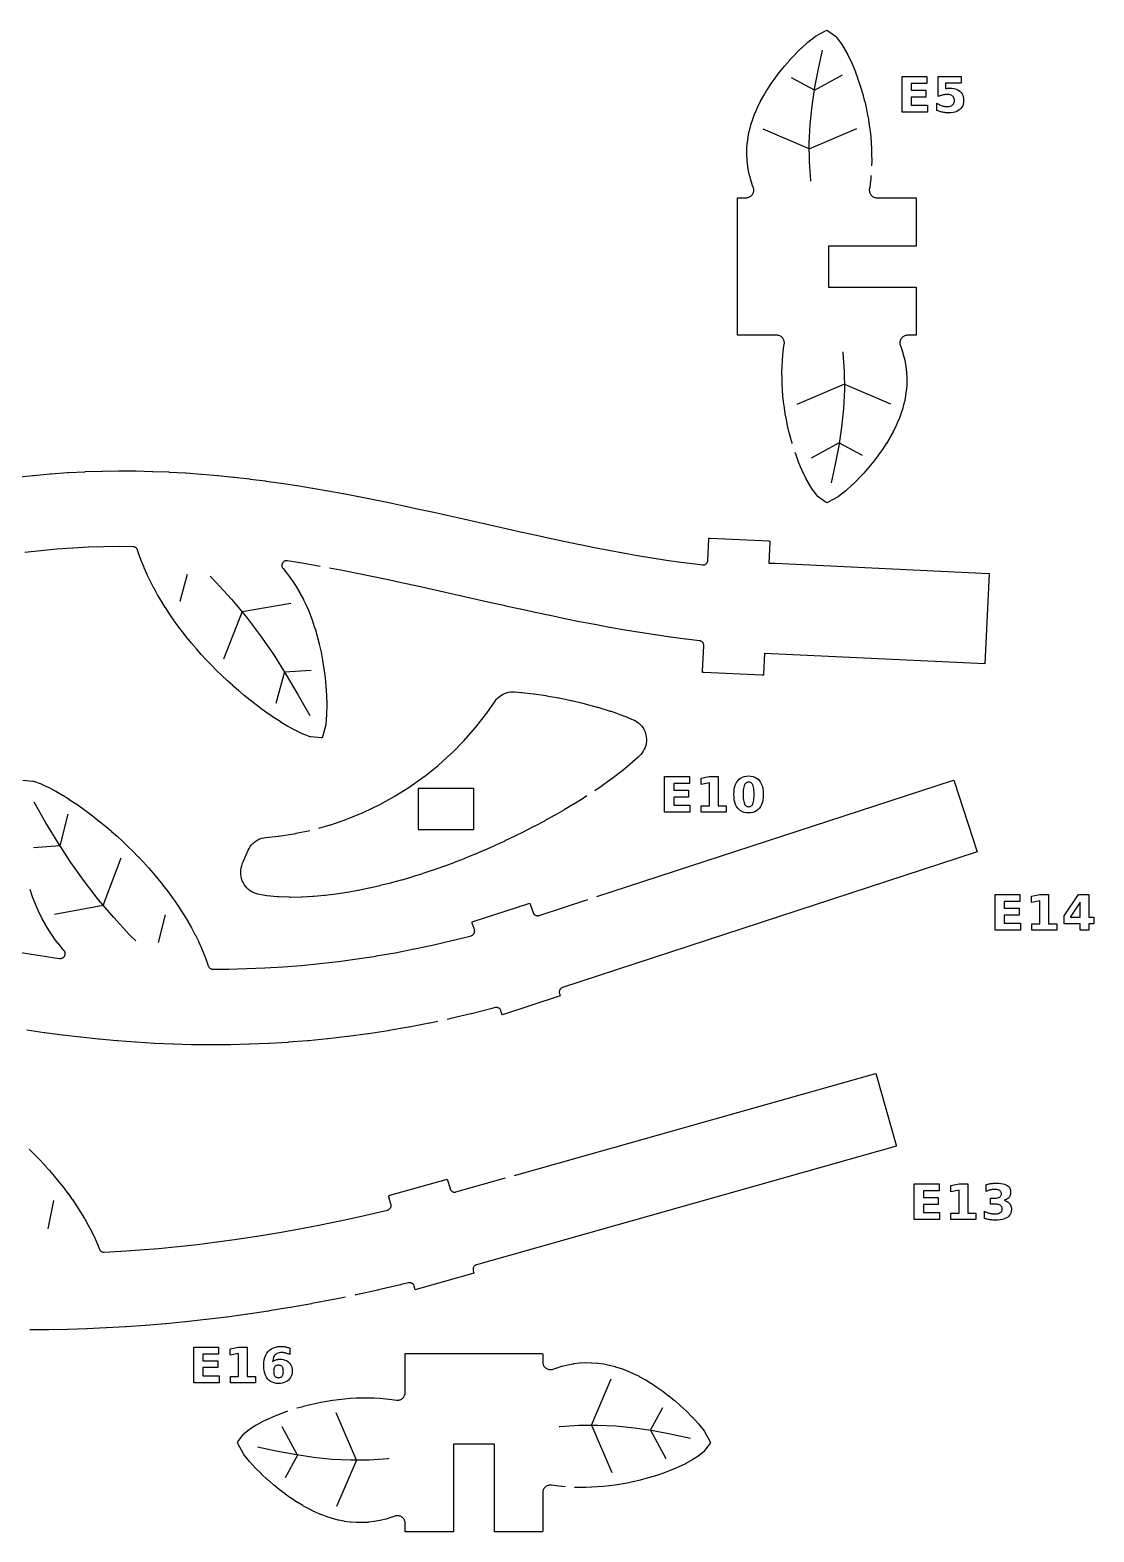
# Model space of a CAD drawing. Header units: millimetres. Extents: x 0 to 300, y 5 to 292.
# Drawn here: x 224.8 to 297.2, y 8.9 to 111.1 of the extents above; entities that cross this region are included whole.
import ezdxf

# ---------------------------------------------------------------- set-up
doc = ezdxf.new("R2010")
doc.units = ezdxf.units.MM
for name, color, linetype in [('CUT', 1, 'CONTINUOUS'), ('ENGRAVE', 5, 'CONTINUOUS'), ('SCORE', 7, 'CONTINUOUS')]:
    doc.layers.add(name, color=color, linetype=linetype)

msp = doc.modelspace()

# ---------------------------------------------------------------- linework, layer by layer
at = {"layer": 'CUT', "color": 1}
for points in [[(276.6473, 82.9654), (276.6445, 82.9746), (276.642, 82.9827), (276.5303, 83.3764), (276.5282, 83.3844), (276.4268, 83.7782), (276.4248, 83.7861), (276.3335, 84.18), (276.3318, 84.1879), (276.2503, 84.5817), (276.2488, 84.5897), (276.1772, 84.9835), (276.1758, 84.9915), (276.114, 85.3852), (276.1128, 85.3934), (276.0609, 85.787), (276.0599, 85.7953), (276.0179, 86.1887), (276.0171, 86.1972), (275.9851, 86.5905), (275.9846, 86.5992), (275.9628, 86.9924), (275.9624, 87.0013), (275.9511, 87.3943), (275.9509, 87.4034), (275.9502, 87.7962), (275.9503, 87.8056), (275.9605, 88.1982), (275.9609, 88.2078), (275.9822, 88.6002), (275.9829, 88.6101), (276.0157, 89.0023), (276.0167, 89.0124), (276.0614, 89.4045), (276.0627, 89.4148), (276.1075, 89.7225), (276.1126, 89.7771), (276.1123, 89.8301), (276.1066, 89.8827), (276.0956, 89.9345), (276.0795, 89.9849), (276.0584, 90.0335), (276.0324, 90.0796), (276.002, 90.123), (275.9674, 90.163), (275.9289, 90.1993), (275.8869, 90.2316), (275.8419, 90.2595), (275.7944, 90.2827), (275.7447, 90.301), (275.6934, 90.3143), (275.6411, 90.3222), (275.5863, 90.325), (273.0129, 90.325), (272.9291, 90.3291), (272.925, 90.4129), (272.925, 99.5871), (272.9291, 99.6709), (273.0129, 99.675), (273.5055, 99.675), (273.5578, 99.6775), (273.6079, 99.6848), (273.6571, 99.6969), (273.7049, 99.7137), (273.7508, 99.735), (273.7945, 99.7607), (273.8355, 99.7904), (273.8734, 99.8239), (273.908, 99.8609), (273.9388, 99.9011), (273.9656, 99.9441), (273.9881, 99.9895), (274.0062, 100.0368), (274.0196, 100.0856), (274.0282, 100.1355), (274.032, 100.186), (274.0309, 100.2366), (274.0249, 100.2869), (274.0141, 100.3364), (273.9981, 100.3863), (273.9304, 100.5665), (273.9241, 100.5849), (273.8042, 100.9702), (273.7987, 100.9897), (273.7039, 101.3742), (273.6995, 101.3945), (273.6296, 101.7784), (273.6264, 101.7994), (273.5812, 102.1829), (273.5794, 102.2043), (273.5589, 102.5876), (273.5584, 102.6092), (273.5624, 102.9925), (273.5633, 103.0138), (273.5916, 103.3974), (273.5938, 103.4182), (273.6463, 103.8023), (273.6497, 103.8224), (273.7261, 104.2071), (273.7305, 104.2262), (273.8307, 104.6118), (273.8359, 104.6298), (273.9595, 105.0163), (273.9654, 105.033), (274.1123, 105.4205), (274.1186, 105.436), (274.2883, 105.8244), (274.295, 105.8387), (274.4872, 106.2281), (274.494, 106.2411), (274.7083, 106.6314), (274.7152, 106.6433), (274.9512, 107.0345), (274.9581, 107.0454), (275.2155, 107.4372), (275.2224, 107.4473), (275.501, 107.8397), (275.5078, 107.849), (275.8075, 108.242), (275.8144, 108.2508), (276.1354, 108.6441), (276.1425, 108.6525), (276.4857, 109.046), (276.4933, 109.0544), (276.8602, 109.4476), (276.8688, 109.4566), (277.263, 109.849), (277.2739, 109.8594), (277.7024, 110.2498), (277.7188, 110.2638), (278.2029, 110.6512), (278.2179, 110.6621), (278.2338, 110.6716), (278.9529, 111.0598), (279.0054, 111.0849), (279.0551, 111.0527), (279.5867, 110.668), (279.6045, 110.6538), (279.6193, 110.6365), (279.9166, 110.2563), (279.9355, 110.2295), (280.1786, 109.8472), (280.1893, 109.829), (280.4028, 109.4416), (280.4101, 109.4275), (280.6016, 109.0376), (280.6071, 109.0258), (280.781, 108.6344), (280.7853, 108.6241), (280.9443, 108.2318), (280.9479, 108.2224), (281.0936, 107.8295), (281.0967, 107.8207), (281.2304, 107.4274), (281.2331, 107.419), (281.3555, 107.0254), (281.358, 107.0173), (281.4697, 106.6236), (281.4718, 106.6156), (281.5732, 106.2218), (281.5752, 106.2139), (281.6665, 105.82), (281.6682, 105.8121), (281.7497, 105.4183), (281.7512, 105.4103), (281.8228, 105.0165), (281.8242, 105.0085), (281.886, 104.6148), (281.8872, 104.6066), (281.9391, 104.213), (281.9401, 104.2047), (281.9821, 103.8113), (281.9829, 103.8028), (282.0149, 103.4095), (282.0154, 103.4008), (282.0372, 103.0076), (282.0376, 102.9987), (282.0489, 102.6057), (282.0491, 102.5966), (282.0498, 102.2038), (282.0497, 102.1944), (282.0407, 101.8489)], [(282.0013, 101.2002), (281.9843, 100.9977), (281.9833, 100.9876), (281.9386, 100.5955), (281.9373, 100.5852), (281.8925, 100.2775), (281.8874, 100.2229), (281.8877, 100.1699), (281.8934, 100.1173), (281.9044, 100.0655), (281.9205, 100.0151), (281.9416, 99.9665), (281.9676, 99.9204), (281.998, 99.877), (282.0326, 99.837), (282.0711, 99.8007), (282.1131, 99.7684), (282.1581, 99.7405), (282.2056, 99.7173), (282.2553, 99.699), (282.3066, 99.6857), (282.3589, 99.6778), (282.4137, 99.675), (284.9871, 99.675), (285.0709, 99.6709), (285.075, 99.5871), (285.075, 96.395), (279.105, 96.395), (279.105, 93.605), (285.075, 93.605), (285.075, 90.4129), (285.0709, 90.3291), (284.9871, 90.325), (284.4945, 90.325), (284.4422, 90.3225), (284.3921, 90.3152), (284.3429, 90.3031), (284.2951, 90.2863), (284.2492, 90.265), (284.2055, 90.2393), (284.1645, 90.2096), (284.1266, 90.1761), (284.092, 90.1391), (284.0612, 90.0989), (284.0344, 90.0559), (284.0119, 90.0105), (283.9938, 89.9632), (283.9804, 89.9144), (283.9718, 89.8645), (283.968, 89.814), (283.9691, 89.7634), (283.9751, 89.7131), (283.9859, 89.6636), (284.0019, 89.6137), (284.0696, 89.4335), (284.0759, 89.4151), (284.1958, 89.0298), (284.2013, 89.0103), (284.2961, 88.6258), (284.3005, 88.6055), (284.3704, 88.2216), (284.3736, 88.2006), (284.4188, 87.8171), (284.4206, 87.7957), (284.4411, 87.4124), (284.4416, 87.3908), (284.4376, 87.0075), (284.4367, 86.9862), (284.4084, 86.6026), (284.4062, 86.5818), (284.3537, 86.1977), (284.3503, 86.1776), (284.2739, 85.7929), (284.2695, 85.7738), (284.1693, 85.3882), (284.1641, 85.3702), (284.0405, 84.9837), (284.0346, 84.967), (283.8877, 84.5795), (283.8814, 84.564), (283.7117, 84.1756), (283.705, 84.1613), (283.5128, 83.7719), (283.506, 83.7589), (283.2917, 83.3686), (283.2848, 83.3567), (283.0488, 82.9655), (283.0419, 82.9546), (282.7845, 82.5628), (282.7776, 82.5527), (282.499, 82.1603), (282.4922, 82.151), (282.1925, 81.758), (282.1856, 81.7492), (281.8646, 81.3559), (281.8575, 81.3475), (281.5143, 80.954), (281.5067, 80.9456), (281.1398, 80.5524), (281.1312, 80.5434), (280.737, 80.151), (280.7261, 80.1406), (280.2976, 79.7502), (280.2812, 79.7362), (279.7971, 79.3488), (279.7821, 79.3379), (279.7662, 79.3284), (279.0471, 78.9402), (278.9946, 78.9151), (278.9449, 78.9473), (278.4133, 79.332), (278.3955, 79.3462), (278.3807, 79.3635), (278.0834, 79.7437), (278.0645, 79.7705), (277.8214, 80.1528), (277.8107, 80.171), (277.5972, 80.5584), (277.5899, 80.5725), (277.3984, 80.9624), (277.3929, 80.9742), (277.219, 81.3656), (277.2147, 81.3759), (277.0557, 81.7682), (277.0521, 81.7776), (276.9064, 82.1705), (276.9033, 82.1793), (276.8464, 82.3467)], [(223.8572, 80.6614), (224.9989, 80.7896), (225.0014, 80.7898), (225.0506, 80.7948), (225.053, 80.7951), (226.1859, 80.8988), (226.1883, 80.899), (226.2368, 80.9029), (226.2392, 80.9031), (227.3628, 80.9832), (227.4127, 80.9863), (228.5312, 81.0439), (228.58, 81.046), (229.6904, 81.0818), (229.7381, 81.0829), (230.8407, 81.0977), (230.887, 81.098), (231.9822, 81.0927), (232.0271, 81.0921), (233.1151, 81.0676), (233.1584, 81.0663), (234.2395, 81.0235), (234.2812, 81.0215), (235.3555, 80.9612), (235.3955, 80.9587), (236.4635, 80.8818), (236.5017, 80.8788), (237.5636, 80.7862), (237.6, 80.7828), (238.656, 80.6754), (238.6905, 80.6717), (239.7409, 80.5504), (239.7734, 80.5464), (240.8185, 80.412), (240.849, 80.4079), (241.8892, 80.2613), (241.9176, 80.2571), (242.953, 80.0991), (242.9794, 80.095), (244.0103, 79.9266), (244.0346, 79.9225), (245.0613, 79.7445), (245.0835, 79.7406), (246.1063, 79.554), (246.1263, 79.5502), (247.1455, 79.3557), (247.1634, 79.3523), (248.1791, 79.1509), (248.1949, 79.1477), (249.2075, 78.9402), (249.2211, 78.9374), (250.2309, 78.7247), (250.2424, 78.7223), (251.2496, 78.5053), (251.2589, 78.5033), (252.2638, 78.2829), (252.2709, 78.2813), (253.2738, 78.0584), (253.2788, 78.0573), (254.2799, 77.8327), (255.2824, 77.6066), (256.2804, 77.3813), (257.275, 77.1576), (258.2668, 76.9361), (258.2677, 76.936), (259.256, 76.7179), (259.2572, 76.7176), (260.2428, 76.5036), (260.2443, 76.5033), (261.2276, 76.2943), (261.2294, 76.2939), (262.2105, 76.0906), (262.2127, 76.0902), (263.192, 75.8936), (263.1945, 75.8931), (264.1722, 75.7039), (264.175, 75.7033), (265.1514, 75.5224), (265.1546, 75.5218), (266.13, 75.3499), (266.1334, 75.3493), (267.1081, 75.1873), (267.1119, 75.1867), (268.086, 75.0353), (268.0902, 75.0347), (269.0642, 74.8947), (269.0686, 74.8941), (270.0427, 74.7664), (270.0475, 74.7658), (270.5449, 74.7073), (270.578, 74.705), (270.6093, 74.7058), (270.6404, 74.7097), (270.671, 74.7166), (270.7007, 74.7263), (270.7294, 74.7389), (270.7568, 74.7542), (270.7825, 74.7721), (270.8064, 74.7923), (270.8283, 74.8148), (270.8479, 74.8393), (270.865, 74.8655), (270.8795, 74.8933), (270.8913, 74.9223), (270.9002, 74.9524), (270.9062, 74.9831), (270.9094, 75.0161), (270.9776, 76.4445), (270.9853, 76.5233), (271.0645, 76.5234), (275.044, 76.3333), (275.1228, 76.3257), (275.1229, 76.2465), (275.0553, 74.8311), (275.4798, 74.8108), (290.0382, 74.1156), (289.7449, 67.9726), (274.7619, 68.6881), (274.6944, 67.2727), (274.6867, 67.1939), (274.6075, 67.1938), (270.628, 67.3838), (270.5492, 67.3915), (270.5491, 67.4706), (270.6319, 69.205), (270.6318, 69.2394), (270.6285, 69.2718), (270.622, 69.3036), (270.6123, 69.3346), (270.5995, 69.3645), (270.5839, 69.393), (270.5654, 69.4198), (270.5444, 69.4446), (270.521, 69.4672), (270.4955, 69.4873), (270.4681, 69.5048), (270.4391, 69.5194), (270.4088, 69.5311), (270.3774, 69.5397), (270.3435, 69.5454), (269.4271, 69.6533), (269.3939, 69.6574), (268.3821, 69.7901), (268.3511, 69.7943), (267.342, 69.9393), (267.3132, 69.9436), (266.3065, 70.1), (266.28, 70.1043), (265.2755, 70.2713), (265.2513, 70.2754), (264.2487, 70.4521), (264.2267, 70.4561), (263.2258, 70.6416), (263.206, 70.6453), (262.2065, 70.8387), (262.189, 70.8422), (261.1905, 71.0427), (261.1753, 71.0458), (260.1776, 71.2524), (260.1647, 71.2552), (259.1675, 71.4671), (259.1569, 71.4694), (258.16, 71.6859), (258.1515, 71.6877), (257.1546, 71.9077), (257.1484, 71.9091), (256.1512, 72.1317), (256.1473, 72.1326), (255.1495, 72.357), (254.1494, 72.5828), (253.1515, 72.8078), (252.1543, 73.0315), (252.1536, 73.0317), (251.1577, 73.2531), (251.1567, 73.2533), (250.1614, 73.4716), (250.1601, 73.4719), (249.165, 73.6862), (249.1634, 73.6866), (248.1683, 73.8961), (248.1664, 73.8965), (247.171, 74.1005), (247.1688, 74.1009), (246.1729, 74.2984), (246.1703, 74.2989), (245.1753, 74.4888)], [(244.5358, 74.6055), (244.1728, 74.6718), (244.1696, 74.6723), (243.1702, 74.8455), (243.1668, 74.8461), (242.3137, 74.9855), (242.2805, 74.9892), (242.2489, 74.9897), (242.2174, 74.9872), (242.1862, 74.9815), (242.1558, 74.9729), (242.1264, 74.9614), (242.0982, 74.947), (242.0715, 74.93), (242.0467, 74.9105), (242.0238, 74.8886), (242.0032, 74.8646), (241.985, 74.8388), (241.9694, 74.8112), (241.9566, 74.7823), (241.9466, 74.7523), (241.9396, 74.7215), (241.9356, 74.6901), (241.9347, 74.6585), (241.9369, 74.627), (241.9421, 74.5958), (241.9503, 74.5652), (241.9615, 74.5357), (241.9755, 74.5073), (241.9922, 74.4804), (242.0125, 74.4538), (242.0171, 74.4484), (242.3254, 74.0649), (242.3324, 74.0557), (242.6222, 73.6569), (242.6287, 73.6475), (242.9001, 73.2336), (242.906, 73.2241), (243.1594, 72.7951), (243.1647, 72.7857), (243.4002, 72.3418), (243.4049, 72.3324), (243.623, 71.8738), (243.6271, 71.8647), (243.828, 71.3915), (243.8316, 71.3826), (244.0156, 70.8953), (244.0186, 70.8866), (244.1861, 70.3853), (244.1887, 70.377), (244.34, 69.862), (244.3422, 69.854), (244.4776, 69.3256), (244.4794, 69.3179), (244.5991, 68.7763), (244.6007, 68.769), (244.7049, 68.2144), (244.7062, 68.2073), (244.795, 67.6399), (244.796, 67.6328), (244.8691, 67.0524), (244.8699, 67.0454), (244.9266, 66.4516), (244.9272, 66.4442), (244.9661, 65.8362), (244.9665, 65.8279), (244.9846, 65.2038), (244.9847, 65.1936), (244.9757, 64.5495), (244.975, 64.5343), (244.9224, 63.8581), (244.9205, 63.8433), (244.9172, 63.8287), (244.6914, 63.0111), (244.67, 62.9465), (244.6028, 62.9489), (243.9016, 63.0083), (243.8839, 63.0106), (243.867, 63.0161), (243.3396, 63.2149), (243.3208, 63.223), (242.8328, 63.4568), (242.8215, 63.4626), (242.3546, 63.718), (242.3465, 63.7226), (241.8954, 63.9928), (241.8891, 63.9967), (241.4505, 64.2784), (241.4453, 64.2819), (241.0175, 64.5731), (241.0129, 64.5763), (240.5945, 64.8757), (240.5904, 64.8788), (240.1807, 65.1855), (240.1769, 65.1884), (239.7752, 65.502), (239.7717, 65.5048), (239.3776, 65.8247), (239.3742, 65.8275), (238.9875, 66.1535), (238.9843, 66.1563), (238.6047, 66.4882), (238.6015, 66.491), (238.229, 66.8287), (238.2259, 66.8315), (237.8603, 67.1749), (237.8573, 67.1778), (237.4987, 67.5268), (237.4957, 67.5298), (237.1441, 67.8844), (237.1411, 67.8875), (236.7965, 68.2479), (236.7935, 68.2511), (236.4561, 68.6172), (236.4531, 68.6205), (236.123, 68.9925), (236.12, 68.9959), (235.7973, 69.3739), (235.7943, 69.3774), (235.4792, 69.7615), (235.4762, 69.7652), (235.1689, 70.1555), (235.1659, 70.1594), (234.8666, 70.5561), (234.8636, 70.5602), (234.5726, 70.9635), (234.5696, 70.9678), (234.2872, 71.378), (234.2842, 71.3825), (234.0107, 71.7999), (234.0076, 71.8046), (233.7435, 72.2294), (233.7405, 72.2344), (233.4861, 72.6669), (233.483, 72.6723), (233.239, 73.113), (233.2359, 73.1187), (233.0029, 73.5681), (232.9998, 73.5743), (232.7786, 74.033), (232.7755, 74.0397), (232.5671, 74.5085), (232.564, 74.5159), (232.37, 74.9957), (232.3668, 75.0041), (232.189, 75.4964), (232.1857, 75.5061), (232.1208, 75.7137), (232.1093, 75.7451), (232.0956, 75.7735), (232.0792, 75.8005), (232.0603, 75.8257), (232.039, 75.849), (232.0156, 75.8701), (231.9902, 75.8889), (231.9631, 75.9051), (231.9346, 75.9186), (231.9049, 75.9292), (231.8743, 75.937), (231.8431, 75.9417), (231.8098, 75.9435), (230.8911, 75.9479), (230.8845, 75.9479), (229.837, 75.9338), (229.8302, 75.9336), (228.7764, 75.8997), (228.7694, 75.8994), (227.7089, 75.8448), (227.7017, 75.8443), (226.6341, 75.7682), (226.6268, 75.7676), (225.5516, 75.6692), (225.5442, 75.6684), (224.4611, 75.5469)], [(244.4585, 56.8075), (245.2179, 57.0208), (245.2544, 57.0322), (246.3586, 57.4122), (246.3944, 57.4257), (247.4749, 57.8687), (247.5098, 57.8842), (248.563, 58.3887), (248.597, 58.4062), (249.6194, 58.9706), (249.6523, 58.99), (250.6405, 59.6123), (250.6722, 59.6336), (251.6229, 60.3118), (251.6533, 60.3349), (252.5633, 61.0668), (252.5924, 61.0915), (253.4587, 61.8746), (253.4863, 61.9011), (254.3061, 62.7328), (254.3321, 62.7607), (255.1027, 63.6383), (255.127, 63.6677), (255.8457, 64.5882), (255.8683, 64.6189), (256.432, 65.4336), (256.5161, 65.5435), (256.6114, 65.6463), (256.716, 65.7395), (256.829, 65.8224), (256.9494, 65.8942), (257.0761, 65.9543), (257.2078, 66.002), (257.3436, 66.0371), (257.482, 66.0591), (257.6219, 66.0678), (257.7602, 66.0633), (258.2142, 66.0269), (258.2611, 66.0223), (259.0502, 65.9328), (259.0949, 65.9271), (259.8961, 65.8107), (259.9388, 65.8038), (260.7518, 65.6607), (260.7932, 65.6527), (261.6171, 65.4825), (261.6582, 65.4734), (262.4922, 65.2755), (262.5347, 65.2647), (263.3774, 65.0373), (263.4241, 65.0239), (264.2734, 64.7636), (264.33, 64.745), (265.1794, 64.4457), (265.2618, 64.4138), (265.8338, 64.1718), (265.9596, 64.1114), (266.0806, 64.0382), (266.1939, 63.9538), (266.2987, 63.8589), (266.394, 63.7545), (266.4788, 63.6414), (266.5523, 63.5207), (266.614, 63.3935), (266.6633, 63.261), (266.6996, 63.1244), (266.7227, 62.9849), (266.7323, 62.8439), (266.7284, 62.7026), (266.711, 62.5623), (266.6802, 62.4244), (266.6364, 62.29), (266.5799, 62.1604), (266.5112, 62.0369), (266.4311, 61.9204), (266.3413, 61.8136), (266.2489, 61.7137), (266.1621, 61.6276), (265.6318, 61.1443), (265.5753, 61.0955), (265.0078, 60.6299), (264.9656, 60.5966), (264.3766, 60.1492), (264.3425, 60.1241), (263.739, 59.6931), (263.7099, 59.6729), (263.2288, 59.3469)], [(224.3067, 60.0541), (225.0086, 60.0028), (225.0263, 60.0006), (225.0433, 59.9953), (225.5729, 59.8025), (225.5918, 59.7947), (226.0824, 59.5664), (226.0938, 59.5607), (226.5635, 59.3107), (226.5716, 59.3061), (227.0258, 59.041), (227.0322, 59.0372), (227.4739, 58.7605), (227.4792, 58.757), (227.9103, 58.4707), (227.9149, 58.4676), (228.3366, 58.1729), (228.3407, 58.17), (228.7539, 57.8678), (228.7577, 57.865), (229.1629, 57.556), (229.1665, 57.5532), (229.5642, 57.2378), (229.5676, 57.235), (229.958, 56.9135), (229.9613, 56.9107), (230.3446, 56.5831), (230.3478, 56.5804), (230.7241, 56.2469), (230.7273, 56.2441), (231.0967, 55.9049), (231.0998, 55.9021), (231.4623, 55.5572), (231.4654, 55.5542), (231.821, 55.2035), (231.824, 55.2005), (232.1726, 54.8441), (232.1756, 54.8409), (232.5172, 54.4786), (232.5202, 54.4754), (232.8545, 54.1071), (232.8575, 54.1037), (233.1845, 53.7295), (233.1876, 53.7259), (233.507, 53.3455), (233.51, 53.3418), (233.8218, 52.955), (233.8248, 52.9512), (234.1286, 52.5579), (234.1316, 52.5538), (234.4272, 52.1538), (234.4302, 52.1496), (234.7173, 51.7426), (234.7204, 51.7381), (234.9985, 51.3239), (235.0016, 51.3192), (235.2706, 50.8975), (235.2737, 50.8925), (235.5329, 50.4628), (235.536, 50.4575), (235.7851, 50.0196), (235.7882, 50.0139), (236.0263, 49.5672), (236.0295, 49.5611), (236.2559, 49.1049), (236.2591, 49.0982), (236.4727, 48.6319), (236.4759, 48.6245), (236.6754, 48.1469), (236.6787, 48.1385), (236.862, 47.6483), (236.8654, 47.6386), (236.9327, 47.4317), (236.9445, 47.4005), (236.9586, 47.3722), (236.9752, 47.3454), (236.9944, 47.3204), (237.016, 47.2974), (237.0396, 47.2765), (237.0652, 47.2581), (237.0925, 47.2422), (237.1211, 47.229), (237.1509, 47.2187), (237.1816, 47.2113), (237.2128, 47.2069), (237.2462, 47.2055), (238.3291, 47.2122), (238.3354, 47.2123), (239.5491, 47.2411), (239.5555, 47.2413), (240.7772, 47.292), (240.7837, 47.2923), (242.0139, 47.3657), (242.0205, 47.3662), (243.2595, 47.4629), (243.2662, 47.4635), (244.5144, 47.5843), (244.5211, 47.585), (245.779, 47.7306), (245.7858, 47.7315), (247.0537, 47.9027), (247.0605, 47.9037), (248.3389, 48.1011), (248.3457, 48.1023), (249.6349, 48.3268), (249.6418, 48.328), (250.9423, 48.5804), (250.9491, 48.5818), (252.2612, 48.8626), (252.268, 48.8642), (253.5921, 49.1744), (253.5989, 49.176), (254.8018, 49.4823), (254.8334, 49.492), (254.8623, 49.504), (254.8899, 49.5188), (254.916, 49.5361), (254.9402, 49.5558), (254.9625, 49.5778), (254.9825, 49.6018), (255.0002, 49.6276), (255.0152, 49.655), (255.0276, 49.6838), (255.0372, 49.7136), (255.0438, 49.7441), (255.0475, 49.7752), (255.0481, 49.8065), (255.0458, 49.8377), (255.0404, 49.8685), (255.0317, 49.9004), (254.8885, 50.3385), (254.8677, 50.4149), (254.9416, 50.4432), (258.7286, 51.6806), (258.805, 51.7015), (258.8333, 51.6275), (259.0166, 51.0666), (259.0286, 51.035), (259.0429, 51.0065), (259.0598, 50.9795), (259.0794, 50.9543), (259.1013, 50.9312), (259.1254, 50.9103), (259.1514, 50.8918), (259.1791, 50.876), (259.2082, 50.863), (259.2384, 50.8529), (259.2695, 50.8458), (259.3011, 50.8418), (259.333, 50.8409), (259.3648, 50.8432), (259.3962, 50.8485), (259.4288, 50.8574), (262.7398, 51.9394)], [(263.3577, 52.1413), (287.5553, 60.0484), (287.6317, 60.0693), (287.66, 59.9953), (289.2081, 55.2578), (289.229, 55.1814), (289.155, 55.1531), (261.0284, 45.9621), (260.9969, 45.9501), (260.9684, 45.9359), (260.9414, 45.9189), (260.9162, 45.8993), (260.893, 45.8774), (260.8721, 45.8534), (260.8537, 45.8273), (260.8379, 45.7997), (260.8249, 45.7705), (260.8148, 45.7403), (260.8077, 45.7092), (260.8037, 45.6776), (260.8028, 45.6457), (260.805, 45.6139), (260.8104, 45.5825), (260.8193, 45.5499), (260.8473, 45.4642), (260.8681, 45.3878), (260.7942, 45.3596), (257.0072, 44.1221), (256.9308, 44.1012), (256.9025, 44.1752), (256.8372, 44.3752), (256.8256, 44.4058), (256.8119, 44.4335), (256.7956, 44.4598), (256.7769, 44.4844), (256.756, 44.5072), (256.7329, 44.5278), (256.7081, 44.5462), (256.6815, 44.5621), (256.6536, 44.5754), (256.6246, 44.5861), (256.5947, 44.5939), (256.5641, 44.5988), (256.5333, 44.6008), (256.5024, 44.5999), (256.4717, 44.596), (256.4398, 44.5888), (256.2826, 44.5456), (256.2357, 44.5331), (254.8438, 44.1787), (254.7965, 44.1671), (253.4167, 43.8438), (253.369, 43.8331), (253.1699, 43.7905)], [(262.6851, 58.9908), (262.4472, 58.8369), (262.4239, 58.8221), (261.794, 58.4317), (261.7723, 58.4186), (261.1364, 58.0398), (261.1159, 58.0278), (260.4746, 57.66), (260.4549, 57.6489), (259.8089, 57.2918), (259.7897, 57.2814), (259.1393, 56.9347), (259.1205, 56.9248), (258.466, 56.5882), (258.4472, 56.5788), (257.7889, 56.2523), (257.7702, 56.2432), (257.1081, 55.9267), (257.0892, 55.9179), (256.4237, 55.6115), (256.4045, 55.6029), (255.7355, 55.3067), (255.7159, 55.2983), (255.0435, 55.0125), (255.0234, 55.0041), (254.3476, 54.7289), (254.3269, 54.7207), (253.6478, 54.4563), (253.6264, 54.4482), (252.9439, 54.1949), (252.9217, 54.1869), (252.2358, 53.9451), (252.2126, 53.9372), (251.5233, 53.7074), (251.4991, 53.6995), (250.8063, 53.4821), (250.7809, 53.4744), (250.0846, 53.2699), (250.0578, 53.2624), (249.3578, 53.0714), (249.3296, 53.064), (248.6258, 52.8874), (248.5959, 52.8802), (247.8883, 52.7186), (247.8564, 52.7117), (247.1449, 52.5662), (247.1107, 52.5596), (246.3952, 52.4313), (246.3582, 52.4251), (245.6388, 52.3154), (245.5983, 52.3098), (244.875, 52.2204), (244.8301, 52.2156), (244.1031, 52.1489), (244.0523, 52.1451), (243.3223, 52.1042), (243.263, 52.1021), (242.5316, 52.0914), (242.4591, 52.0921), (241.7301, 52.1182), (241.6348, 52.1248), (240.9197, 52.1981), (240.7753, 52.2204), (240.3083, 52.317), (240.1682, 52.3533), (240.0307, 52.4039), (239.8989, 52.468), (239.774, 52.5448), (239.6575, 52.6337), (239.5503, 52.7337), (239.4536, 52.8438), (239.3682, 52.963), (239.2951, 53.09), (239.235, 53.2237), (239.1885, 53.3627), (239.156, 53.5056), (239.1378, 53.651), (239.1341, 53.7976), (239.145, 53.9437), (239.1701, 54.0863), (239.2036, 54.2335), (239.2421, 54.3713), (239.2939, 54.5046), (239.649, 55.2994), (239.7116, 55.4234), (239.7868, 55.5424), (239.8729, 55.6537), (239.9693, 55.7563), (240.0749, 55.8492), (240.189, 55.9317), (240.3104, 56.0028), (240.438, 56.0621), (240.5707, 56.109), (240.7073, 56.143), (240.8447, 56.1636), (241.6873, 56.2489), (241.7252, 56.2538), (242.8784, 56.4381), (242.9159, 56.4453), (243.8292, 56.6458)], [(224.1992, 48.3326), (225.3448, 48.1515), (225.3492, 48.1509), (226.4986, 47.9836), (226.5032, 47.9829), (226.8326, 47.9393), (226.866, 47.9365), (226.8977, 47.937), (226.9292, 47.9405), (226.9602, 47.9471), (226.9904, 47.9567), (227.0196, 47.9692), (227.0473, 47.9845), (227.0735, 48.0024), (227.0978, 48.0228), (227.12, 48.0454), (227.1399, 48.0701), (227.1572, 48.0966), (227.1719, 48.1247), (227.1838, 48.1541), (227.1928, 48.1845), (227.1988, 48.2156), (227.2017, 48.2472), (227.2015, 48.2789), (227.1983, 48.3104), (227.192, 48.3414), (227.1826, 48.3717), (227.1704, 48.401), (227.1554, 48.4289), (227.1377, 48.4552), (227.1164, 48.4811), (227.0303, 48.5759), (227.0227, 48.5848), (226.71, 48.9648), (226.7029, 48.9739), (226.4087, 49.3693), (226.4021, 49.3786), (226.1259, 49.7895), (226.12, 49.7989), (225.8617, 50.225), (225.8563, 50.2343), (225.6157, 50.6755), (225.6109, 50.6848), (225.3877, 51.1409), (225.3834, 51.1501), (225.1772, 51.6209), (225.1735, 51.6298), (224.984, 52.115), (224.9809, 52.1236), (224.8077, 52.623), (224.805, 52.6313)], [(252.5343, 43.6544), (252.0009, 43.5402), (251.9531, 43.5305), (250.5965, 43.2672), (250.5485, 43.2584), (249.2031, 43.0241), (249.1551, 43.0162), (247.8206, 42.81), (247.7727, 42.803), (246.4488, 42.6243), (246.4011, 42.6183), (245.0875, 42.4662), (245.0401, 42.4611), (243.7366, 42.3349), (243.6897, 42.3308), (242.3959, 42.2298), (242.3495, 42.2266), (241.0652, 42.15), (241.0194, 42.1476), (239.7444, 42.0947), (239.6993, 42.0932), (238.4332, 42.0632), (238.3889, 42.0625), (237.1315, 42.0547), (237.088, 42.0547), (235.839, 42.0683), (235.7966, 42.0691), (234.5556, 42.1034), (234.5143, 42.1048), (233.2812, 42.159), (233.2409, 42.1611), (232.0154, 42.2344), (231.9763, 42.237), (230.758, 42.3288), (230.7203, 42.3319), (229.5089, 42.4414), (229.4725, 42.4449), (228.2679, 42.5713), (228.2329, 42.5752), (227.0346, 42.7177), (227.001, 42.7219), (225.809, 42.8799), (225.7768, 42.8844), (224.5906, 43.057)], [(257.7615, 33.1784), (282.2528, 40.0898), (282.3299, 40.1076), (282.3552, 40.0325), (283.7088, 35.2358), (283.7265, 35.1586), (283.6515, 35.1334), (255.1735, 27.097), (255.1415, 27.0862), (255.1124, 27.0732), (255.0848, 27.0573), (255.0588, 27.0388), (255.0348, 27.0179), (255.0129, 26.9947), (254.9934, 26.9694), (254.9765, 26.9424), (254.9623, 26.9138), (254.951, 26.884), (254.9426, 26.8533), (254.9373, 26.8218), (254.9351, 26.79), (254.9361, 26.7581), (254.9401, 26.7265), (254.9477, 26.6936), (254.9722, 26.6069), (254.9899, 26.5297), (254.9149, 26.5045), (251.0806, 25.4224), (251.0034, 25.4047), (250.9782, 25.4797), (250.9326, 25.6412), (250.9221, 25.6725), (250.9094, 25.7011), (250.894, 25.7282), (250.8761, 25.7538), (250.8558, 25.7775), (250.8333, 25.7992), (250.8088, 25.8186), (250.7826, 25.8356), (250.7549, 25.85), (250.7259, 25.8616), (250.696, 25.8704), (250.6653, 25.8763), (250.6342, 25.8793), (250.603, 25.8792), (250.5719, 25.8761), (250.5395, 25.8697), (250.0474, 25.7479), (250.0149, 25.7401), (248.5027, 25.3868), (248.4699, 25.3794), (246.9775, 25.0515), (246.9443, 25.0445), (246.9091, 25.0372)], [(224.744, 34.9619), (225.0975, 34.612), (225.1007, 34.6088), (225.4472, 34.2525), (225.4504, 34.2491), (225.7897, 33.8862), (225.7929, 33.8827), (226.1248, 33.5131), (226.1281, 33.5094), (226.4524, 33.1329), (226.4556, 33.129), (226.7721, 32.7453), (226.7754, 32.7412), (227.0837, 32.3502), (227.087, 32.3459), (227.3869, 31.9471), (227.3903, 31.9425), (227.6813, 31.5357), (227.6847, 31.5309), (227.9665, 31.1157), (227.9699, 31.1106), (228.2419, 30.6866), (228.2453, 30.6811), (228.5069, 30.2477), (228.5104, 30.2417), (228.7608, 29.7983), (228.7643, 29.7918), (229.0026, 29.3375), (229.0062, 29.3303), (229.2308, 28.864), (229.2346, 28.8558), (229.4438, 28.3761), (229.4477, 28.3665), (229.526, 28.1632), (229.5395, 28.1328), (229.555, 28.1053), (229.573, 28.0795), (229.5935, 28.0556), (229.6161, 28.0337), (229.6408, 28.0142), (229.6673, 27.9971), (229.6953, 27.9827), (229.7245, 27.971), (229.7548, 27.9623), (229.7857, 27.9565), (229.8171, 27.9537), (229.8504, 27.954), (230.9896, 28.0193), (230.9942, 28.0196), (232.2687, 28.1089), (232.2734, 28.1092), (233.5609, 28.2161), (233.5656, 28.2165), (234.8668, 28.3416), (234.8716, 28.3421), (236.1871, 28.4861), (236.1919, 28.4867), (237.5225, 28.6502), (237.5273, 28.6508), (238.8734, 28.8346), (238.8783, 28.8353), (240.2407, 29.04), (240.2456, 29.0407), (241.625, 29.267), (241.6298, 29.2678), (243.0269, 29.5163), (243.0316, 29.5171), (244.447, 29.7886), (244.4517, 29.7895), (245.8859, 30.0846), (245.8907, 30.0856), (247.3444, 30.4049), (247.3491, 30.406), (248.823, 30.7503), (248.8277, 30.7514), (249.1196, 30.8237), (249.1525, 30.8336), (249.1826, 30.8461), (249.2112, 30.8615), (249.2382, 30.8797), (249.2632, 30.9005), (249.2861, 30.9237), (249.3064, 30.949), (249.3242, 30.9763), (249.3391, 31.0052), (249.3511, 31.0355), (249.3599, 31.0668), (249.3656, 31.0989), (249.3681, 31.1313), (249.3673, 31.1638), (249.3632, 31.1961), (249.3556, 31.2297), (249.2172, 31.7201), (249.1994, 31.7972), (249.2745, 31.8225), (253.1088, 32.9045), (253.186, 32.9222), (253.2112, 32.8472), (253.3715, 32.2792), (253.3822, 32.2472), (253.3953, 32.2181), (253.4111, 32.1905), (253.4296, 32.1645), (253.4506, 32.1404), (253.4738, 32.1186), (253.499, 32.0991), (253.526, 32.0822), (253.5546, 32.068), (253.5844, 32.0567), (253.6152, 32.0483), (253.6466, 32.043), (253.6784, 32.0408), (253.7103, 32.0418), (253.7419, 32.0458), (253.7748, 32.0534), (257.1359, 33.0019)], [(246.2725, 24.9062), (245.4712, 24.7414), (245.4378, 24.7347), (243.9832, 24.4558), (243.9497, 24.4496), (242.5132, 24.1941), (242.4795, 24.1883), (241.0606, 23.9556), (241.0268, 23.9503), (239.6248, 23.7397), (239.5911, 23.7348), (238.2054, 23.5456), (238.1718, 23.5413), (236.8019, 23.3729), (236.7684, 23.369), (235.4137, 23.2207), (235.3805, 23.2173), (234.0404, 23.0884), (234.0075, 23.0855), (232.6815, 22.9754), (232.6489, 22.9729), (231.3365, 22.881), (231.3044, 22.8789), (230.0048, 22.8044), (229.9733, 22.8028), (228.6861, 22.7451), (228.6551, 22.7439), (227.3797, 22.7022), (227.3495, 22.7014), (226.0852, 22.6752), (226.0558, 22.6748), (224.8022, 22.6634)], [(242.9654, 17.3527), (242.9746, 17.3555), (242.9827, 17.358), (243.3764, 17.4697), (243.3844, 17.4718), (243.7782, 17.5732), (243.7861, 17.5752), (244.18, 17.6665), (244.1879, 17.6682), (244.5817, 17.7497), (244.5897, 17.7512), (244.9835, 17.8228), (244.9915, 17.8242), (245.3852, 17.886), (245.3934, 17.8872), (245.787, 17.9391), (245.7953, 17.9401), (246.1887, 17.9821), (246.1972, 17.9829), (246.5905, 18.0149), (246.5992, 18.0154), (246.9924, 18.0372), (247.0013, 18.0376), (247.3943, 18.0489), (247.4034, 18.0491), (247.7962, 18.0498), (247.8056, 18.0497), (248.1982, 18.0395), (248.2078, 18.0391), (248.6002, 18.0178), (248.6101, 18.0171), (249.0023, 17.9843), (249.0124, 17.9833), (249.4045, 17.9386), (249.4148, 17.9373), (249.7225, 17.8925), (249.7771, 17.8874), (249.8301, 17.8877), (249.8827, 17.8934), (249.9345, 17.9044), (249.9849, 17.9205), (250.0335, 17.9416), (250.0796, 17.9676), (250.123, 17.998), (250.163, 18.0326), (250.1993, 18.0711), (250.2316, 18.1131), (250.2595, 18.1581), (250.2827, 18.2056), (250.301, 18.2553), (250.3143, 18.3066), (250.3222, 18.3589), (250.325, 18.4137), (250.325, 20.9871), (250.3291, 21.0709), (250.4129, 21.075), (259.5871, 21.075), (259.6709, 21.0709), (259.675, 20.9871), (259.675, 20.4945), (259.6775, 20.4422), (259.6848, 20.3921), (259.6969, 20.3429), (259.7137, 20.2951), (259.735, 20.2492), (259.7607, 20.2055), (259.7904, 20.1645), (259.8239, 20.1266), (259.8609, 20.092), (259.9011, 20.0612), (259.9441, 20.0344), (259.9895, 20.0119), (260.0368, 19.9938), (260.0856, 19.9804), (260.1355, 19.9718), (260.186, 19.968), (260.2366, 19.9691), (260.2869, 19.9751), (260.3364, 19.9859), (260.3863, 20.0019), (260.5665, 20.0696), (260.5849, 20.0759), (260.9702, 20.1958), (260.9897, 20.2013), (261.3742, 20.2961), (261.3945, 20.3005), (261.7784, 20.3704), (261.7994, 20.3736), (262.1829, 20.4188), (262.2043, 20.4206), (262.5876, 20.4411), (262.6092, 20.4416), (262.9925, 20.4376), (263.0138, 20.4367), (263.3974, 20.4084), (263.4182, 20.4062), (263.8023, 20.3537), (263.8224, 20.3503), (264.2071, 20.2739), (264.2262, 20.2695), (264.6118, 20.1693), (264.6298, 20.1641), (265.0163, 20.0405), (265.033, 20.0346), (265.4205, 19.8877), (265.436, 19.8814), (265.8244, 19.7117), (265.8387, 19.705), (266.2281, 19.5128), (266.2411, 19.506), (266.6314, 19.2917), (266.6433, 19.2848), (267.0345, 19.0488), (267.0454, 19.0419), (267.4372, 18.7845), (267.4473, 18.7776), (267.8397, 18.499), (267.849, 18.4922), (268.242, 18.1925), (268.2508, 18.1856), (268.6441, 17.8646), (268.6525, 17.8575), (269.046, 17.5143), (269.0544, 17.5067), (269.4476, 17.1398), (269.4566, 17.1312), (269.849, 16.737), (269.8594, 16.7261), (270.2498, 16.2976), (270.2638, 16.2812), (270.6512, 15.7971), (270.6621, 15.7821), (270.6716, 15.7662), (271.0598, 15.0471), (271.0849, 14.9946), (271.0527, 14.9449), (270.668, 14.4133), (270.6538, 14.3955), (270.6365, 14.3807), (270.2563, 14.0834), (270.2295, 14.0645), (269.8472, 13.8214), (269.829, 13.8107), (269.4416, 13.5972), (269.4275, 13.5899), (269.0376, 13.3984), (269.0258, 13.3929), (268.6344, 13.219), (268.6241, 13.2147), (268.2318, 13.0557), (268.2224, 13.0521), (267.8295, 12.9064), (267.8207, 12.9033), (267.4274, 12.7696), (267.419, 12.7669), (267.0254, 12.6445), (267.0173, 12.642), (266.6236, 12.5303), (266.6156, 12.5282), (266.2218, 12.4268), (266.2139, 12.4248), (265.82, 12.3335), (265.8121, 12.3318), (265.4183, 12.2503), (265.4103, 12.2488), (265.0165, 12.1772), (265.0085, 12.1758), (264.6148, 12.114), (264.6066, 12.1128), (264.213, 12.0609), (264.2047, 12.0599), (263.8113, 12.0179), (263.8028, 12.0171), (263.4095, 11.9851), (263.4008, 11.9846), (263.0076, 11.9628), (262.9987, 11.9624), (262.6057, 11.9511), (262.5966, 11.9509), (262.2038, 11.9502), (262.1944, 11.9503), (261.8489, 11.9593)], [(261.2002, 11.9987), (260.9977, 12.0157), (260.9876, 12.0167), (260.5955, 12.0614), (260.5852, 12.0627), (260.2775, 12.1075), (260.2229, 12.1126), (260.1699, 12.1123), (260.1173, 12.1066), (260.0655, 12.0956), (260.0151, 12.0795), (259.9665, 12.0584), (259.9204, 12.0324), (259.877, 12.002), (259.837, 11.9674), (259.8007, 11.9289), (259.7684, 11.8869), (259.7405, 11.8419), (259.7173, 11.7944), (259.699, 11.7447), (259.6857, 11.6934), (259.6778, 11.6411), (259.675, 11.5863), (259.675, 9.0129), (259.6709, 8.9291), (259.5871, 8.925), (256.395, 8.925), (256.395, 14.895), (253.605, 14.895), (253.605, 8.925), (250.4129, 8.925), (250.3291, 8.9291), (250.325, 9.0129), (250.325, 9.5055), (250.3225, 9.5578), (250.3152, 9.6079), (250.3031, 9.6571), (250.2863, 9.7049), (250.265, 9.7508), (250.2393, 9.7945), (250.2096, 9.8355), (250.1761, 9.8734), (250.1391, 9.908), (250.0989, 9.9388), (250.0559, 9.9656), (250.0105, 9.9881), (249.9632, 10.0062), (249.9144, 10.0196), (249.8645, 10.0282), (249.814, 10.032), (249.7634, 10.0309), (249.7131, 10.0249), (249.6636, 10.0141), (249.6137, 9.9981), (249.4335, 9.9304), (249.4151, 9.9241), (249.0298, 9.8042), (249.0103, 9.7987), (248.6258, 9.7039), (248.6055, 9.6995), (248.2216, 9.6296), (248.2006, 9.6264), (247.8171, 9.5812), (247.7957, 9.5794), (247.4124, 9.5589), (247.3908, 9.5584), (247.0075, 9.5624), (246.9862, 9.5633), (246.6026, 9.5916), (246.5818, 9.5938), (246.1977, 9.6463), (246.1776, 9.6497), (245.7929, 9.7261), (245.7738, 9.7305), (245.3882, 9.8307), (245.3702, 9.8359), (244.9837, 9.9595), (244.967, 9.9654), (244.5795, 10.1123), (244.564, 10.1186), (244.1756, 10.2883), (244.1613, 10.295), (243.7719, 10.4872), (243.7589, 10.494), (243.3686, 10.7083), (243.3567, 10.7152), (242.9655, 10.9512), (242.9546, 10.9581), (242.5628, 11.2155), (242.5527, 11.2224), (242.1603, 11.501), (242.151, 11.5078), (241.758, 11.8075), (241.7492, 11.8144), (241.3559, 12.1354), (241.3475, 12.1425), (240.954, 12.4857), (240.9456, 12.4933), (240.5524, 12.8602), (240.5434, 12.8688), (240.151, 13.263), (240.1406, 13.2739), (239.7502, 13.7024), (239.7362, 13.7188), (239.3488, 14.2029), (239.3379, 14.2179), (239.3284, 14.2338), (238.9402, 14.9529), (238.9151, 15.0054), (238.9473, 15.0551), (239.332, 15.5867), (239.3462, 15.6045), (239.3635, 15.6193), (239.7437, 15.9166), (239.7705, 15.9355), (240.1528, 16.1786), (240.171, 16.1893), (240.5584, 16.4028), (240.5725, 16.4101), (240.9624, 16.6016), (240.9742, 16.6071), (241.3656, 16.781), (241.3759, 16.7853), (241.7682, 16.9443), (241.7776, 16.9479), (242.1705, 17.0936), (242.1793, 17.0967), (242.3467, 17.1536)]]:
    msp.add_lwpolyline(points, dxfattribs=at)
msp.add_lwpolyline([(254.995, 56.705), (254.995, 59.495), (251.205, 59.495), (251.205, 56.705), (254.995, 56.705)], close=True, dxfattribs=at)
at = {"layer": 'ENGRAVE', "color": 5}
for points in [[(285.8061, 107.9282), (285.8061, 107.4545), (284.7417, 107.4545), (284.7417, 107.0021), (285.7426, 107.0021), (285.7426, 106.5284), (284.7417, 106.5284), (284.7417, 105.9718), (285.8419, 105.9718), (285.8419, 105.4982), (284.115, 105.4982), (284.115, 107.9282), (285.8061, 107.9282)], [(288.1302, 107.9282), (288.1302, 107.4676), (287.0723, 107.4676), (287.0723, 107.0916), (287.0962, 107.0979), (287.1201, 107.1036), (287.1441, 107.1089), (287.1681, 107.1137), (287.1922, 107.1179), (287.2163, 107.1217), (287.2406, 107.1249), (287.2652, 107.1276), (287.2902, 107.1296), (287.3154, 107.1311), (287.341, 107.132), (287.3669, 107.1323), (287.5095, 107.1261), (287.6412, 107.1076), (287.762, 107.0767), (287.8718, 107.0335), (287.9707, 106.978), (288.0586, 106.9101), (288.1342, 106.8312), (288.196, 106.7426), (288.2441, 106.6442), (288.2785, 106.5361), (288.2991, 106.4183), (288.306, 106.2908), (288.2985, 106.1643), (288.2761, 106.0472), (288.2386, 105.9397), (288.1863, 105.8416), (288.1189, 105.753), (288.0366, 105.6739), (287.941, 105.6058), (287.8338, 105.5501), (287.715, 105.5067), (287.5845, 105.4757), (287.4424, 105.4572), (287.2887, 105.451), (287.2199, 105.4521), (287.1514, 105.4554), (287.083, 105.4609), (287.0149, 105.4687), (286.947, 105.4787), (286.8794, 105.4908), (286.8119, 105.5053), (286.7446, 105.522), (286.6774, 105.5411), (286.6103, 105.5625), (286.5434, 105.5861), (286.4766, 105.6121), (286.4766, 106.1053), (286.5422, 106.0689), (286.6067, 106.0356), (286.67, 106.0056), (286.7323, 105.9787), (286.7934, 105.9549), (286.8533, 105.9344), (286.9122, 105.917), (286.9699, 105.9027), (287.0265, 105.8916), (287.0819, 105.8837), (287.1363, 105.879), (287.1894, 105.8774), (287.2627, 105.8805), (287.3306, 105.8898), (287.3931, 105.9053), (287.4502, 105.927), (287.502, 105.9548), (287.5483, 105.9889), (287.5884, 106.0282), (287.6211, 106.072), (287.6466, 106.1201), (287.6648, 106.1726), (287.6757, 106.2295), (287.6794, 106.2908), (287.6757, 106.3526), (287.6648, 106.4098), (287.6466, 106.4625), (287.6211, 106.5107), (287.5884, 106.5544), (287.5483, 106.5935), (287.502, 106.6274), (287.4502, 106.655), (287.3931, 106.6766), (287.3306, 106.6919), (287.2627, 106.7011), (287.1894, 106.7042), (287.1439, 106.7033), (287.0974, 106.7003), (287.0499, 106.6955), (287.0014, 106.6887), (286.9519, 106.6799), (286.9014, 106.6692), (286.8497, 106.6565), (286.7968, 106.6416), (286.7427, 106.6247), (286.6872, 106.6056), (286.6305, 106.5843), (286.5726, 106.561), (286.5726, 107.9282), (288.1302, 107.9282)], [(269.6543, 59.8359), (268.5898, 59.8359), (268.5898, 59.3835), (269.5908, 59.3835), (269.5908, 58.9098), (268.5898, 58.9098), (268.5898, 58.3532), (269.6901, 58.3532), (269.6901, 57.8796), (267.9632, 57.8796), (267.9632, 60.3096), (269.6543, 60.3096), (269.6543, 59.8359)], [(271.0116, 59.8831), (270.4436, 59.766), (270.4436, 60.1924), (271.0083, 60.3096), (271.604, 60.3096), (271.604, 58.3125), (272.1574, 58.3125), (272.1574, 57.8796), (270.4582, 57.8796), (270.4582, 58.3125), (271.0116, 58.3125), (271.0116, 59.8831)], [(274.6511, 58.7202), (274.615, 58.5573), (274.5643, 58.4096), (274.4992, 58.2773), (274.4197, 58.1603), (274.3268, 58.0601), (274.2218, 57.9781), (274.1047, 57.9144), (273.9755, 57.8688), (273.8342, 57.8415), (273.6807, 57.8324), (273.5268, 57.8415), (273.3851, 57.8688), (273.2555, 57.9144), (273.1382, 57.9781), (273.0331, 58.0601), (272.9402, 58.1603), (272.8606, 58.2773), (272.7955, 58.4096), (272.7449, 58.5573), (272.7087, 58.7202), (272.687, 58.8985), (272.6798, 59.0921), (272.687, 59.2862), (272.7087, 59.4649), (272.7449, 59.6282), (272.7955, 59.7761), (272.8606, 59.9085), (272.9402, 60.0256), (273.0331, 60.1258), (273.1382, 60.2078), (273.2555, 60.2715), (273.3851, 60.3171), (273.5268, 60.3444), (273.6807, 60.3535), (273.8342, 60.3444), (273.9755, 60.3171), (274.1047, 60.2715), (274.2218, 60.2078), (274.3268, 60.1258), (274.4197, 60.0256), (274.4992, 59.9085), (274.5643, 59.7761), (274.615, 59.6282), (274.6511, 59.4649), (274.6728, 59.2862), (274.6801, 59.0921), (274.6728, 58.8985), (274.6511, 58.7202)], [(274.044, 59.3709), (274.0321, 59.4854), (274.0155, 59.5849), (273.9941, 59.6695), (273.968, 59.7391), (273.9363, 59.796), (273.8981, 59.8426), (273.8535, 59.8789), (273.8024, 59.9048), (273.7448, 59.9203), (273.6807, 59.9255), (273.6167, 59.9203), (273.559, 59.9048), (273.5078, 59.8789), (273.463, 59.8426), (273.4246, 59.796), (273.3926, 59.7391), (273.3663, 59.6695), (273.3447, 59.5849), (273.3279, 59.4854), (273.316, 59.3709), (273.3088, 59.2414), (273.3064, 59.097), (273.3088, 58.951), (273.316, 58.8201), (273.3279, 58.7044), (273.3447, 58.6037), (273.3663, 58.5181), (273.3926, 58.4476), (273.4246, 58.3899), (273.463, 58.3427), (273.5078, 58.306), (273.559, 58.2798), (273.6167, 58.264), (273.6807, 58.2588), (273.7443, 58.264), (273.8015, 58.2798), (273.8524, 58.306), (273.897, 58.3427), (273.9353, 58.3899), (273.9672, 58.4476), (273.9935, 58.5181), (274.0151, 58.6037), (274.0319, 58.7044), (274.0439, 58.8201), (274.0511, 58.951), (274.0535, 59.097), (274.0511, 59.2414), (274.044, 59.3709)], [(292.1358, 52.2846), (292.1358, 51.8109), (291.0713, 51.8109), (291.0713, 51.3585), (292.0723, 51.3585), (292.0723, 50.8848), (291.0713, 50.8848), (291.0713, 50.3282), (292.1716, 50.3282), (292.1716, 49.8546), (290.4447, 49.8546), (290.4447, 52.2846), (292.1358, 52.2846)], [(293.4931, 51.8581), (292.925, 51.7409), (292.925, 52.1674), (293.4898, 52.2846), (294.0855, 52.2846), (294.0855, 50.2875), (294.6389, 50.2875), (294.6389, 49.8546), (292.9397, 49.8546), (292.9397, 50.2875), (293.4931, 50.2875), (293.4931, 51.8581)], [(297.1681, 50.7514), (297.1681, 50.2973), (296.8214, 50.2973), (296.8214, 49.8546), (296.2289, 49.8546), (296.2289, 50.2973), (295.1515, 50.2973), (295.1515, 50.8344), (296.1248, 52.2846), (296.8214, 52.2846), (296.8214, 50.7514), (297.1681, 50.7514)], [(296.2289, 51.7686), (295.5421, 50.7514), (296.2289, 50.7514), (296.2289, 51.7686)], [(286.6353, 32.1353), (285.5708, 32.1353), (285.5708, 31.6829), (286.5718, 31.6829), (286.5718, 31.2092), (285.5708, 31.2092), (285.5708, 30.6526), (286.6711, 30.6526), (286.6711, 30.179), (284.9442, 30.179), (284.9442, 32.609), (286.6353, 32.609), (286.6353, 32.1353)], [(287.9926, 32.1825), (287.4245, 32.0653), (287.4245, 32.4918), (287.9893, 32.609), (288.585, 32.609), (288.585, 30.6119), (289.1384, 30.6119), (289.1384, 30.179), (287.4392, 30.179), (287.4392, 30.6119), (287.9926, 30.6119), (287.9926, 32.1825)], [(291.1326, 31.4654), (291.2047, 31.4365), (291.2702, 31.4023), (291.3292, 31.3629), (291.3816, 31.3184), (291.4275, 31.2686), (291.4665, 31.2139), (291.4985, 31.1544), (291.5233, 31.0902), (291.5411, 31.0212), (291.5517, 30.9475), (291.5553, 30.8691), (291.5476, 30.7534), (291.5245, 30.6474), (291.4861, 30.5511), (291.4323, 30.4643), (291.3631, 30.3872), (291.2786, 30.3197), (291.1793, 30.2623), (291.0659, 30.2153), (290.9384, 30.1788), (290.7968, 30.1526), (290.6411, 30.137), (290.4713, 30.1318), (290.4089, 30.1326), (290.3464, 30.1351), (290.2839, 30.1393), (290.2213, 30.1451), (290.1587, 30.1527), (290.0961, 30.1619), (290.0336, 30.1727), (289.9712, 30.1853), (289.9091, 30.1995), (289.8473, 30.2154), (289.7856, 30.233), (289.7242, 30.2522), (289.7242, 30.7356), (289.7827, 30.7075), (289.8411, 30.6818), (289.8994, 30.6585), (289.9575, 30.6376), (290.0155, 30.6191), (290.0733, 30.6029), (290.1309, 30.5893), (290.1882, 30.5781), (290.2452, 30.5694), (290.3019, 30.5632), (290.3583, 30.5594), (290.4143, 30.5582), (290.4941, 30.5606), (290.5674, 30.5678), (290.6342, 30.5798), (290.6946, 30.5965), (290.7485, 30.6181), (290.796, 30.6444), (290.8365, 30.6753), (290.8697, 30.7103), (290.8955, 30.7494), (290.9139, 30.7927), (290.9249, 30.8402), (290.9286, 30.8918), (290.9248, 30.9449), (290.9135, 30.9936), (290.8946, 31.0377), (290.8682, 31.0774), (290.8342, 31.1126), (290.7927, 31.1433), (290.7438, 31.1694), (290.6877, 31.1908), (290.6245, 31.2074), (290.554, 31.2193), (290.4764, 31.2264), (290.3915, 31.2288), (290.1409, 31.2288), (290.1409, 31.6324), (290.4045, 31.6324), (290.4799, 31.6345), (290.5485, 31.6406), (290.6104, 31.6509), (290.6657, 31.6653), (290.7142, 31.6838), (290.7561, 31.7065), (290.7914, 31.7333), (290.8203, 31.7644), (290.8428, 31.7998), (290.8588, 31.8396), (290.8684, 31.8836), (290.8717, 31.9319), (290.8685, 31.9768), (290.8592, 32.0181), (290.8436, 32.056), (290.8217, 32.0903), (290.7937, 32.1211), (290.7594, 32.1484), (290.7193, 32.1717), (290.6742, 32.1909), (290.6239, 32.2057), (290.5684, 32.2164), (290.5078, 32.2227), (290.442, 32.2249), (290.3914, 32.2239), (290.3407, 32.2211), (290.2898, 32.2163), (290.2387, 32.2097), (290.1874, 32.2011), (290.136, 32.1907), (290.0845, 32.1784), (290.0331, 32.1643), (289.9818, 32.1484), (289.9305, 32.1306), (289.8794, 32.1111), (289.8284, 32.0898), (289.8284, 32.5487), (289.8901, 32.5654), (289.9517, 32.5806), (290.0131, 32.5943), (290.0743, 32.6066), (290.1353, 32.6175), (290.1962, 32.6269), (290.2568, 32.6348), (290.317, 32.6413), (290.3769, 32.6464), (290.4364, 32.65), (290.4955, 32.6522), (290.5543, 32.6529), (290.7055, 32.6486), (290.8435, 32.6356), (290.9683, 32.6141), (291.0798, 32.5838), (291.1781, 32.545), (291.2631, 32.4975), (291.335, 32.4413), (291.3938, 32.3764), (291.4395, 32.3028), (291.4722, 32.2204), (291.4918, 32.1293), (291.4983, 32.0295), (291.4952, 31.9606), (291.4858, 31.896), (291.4702, 31.8357), (291.4484, 31.7796), (291.4203, 31.7279), (291.386, 31.6804), (291.3456, 31.6374), (291.2992, 31.5988), (291.2468, 31.5647), (291.1885, 31.535), (291.1242, 31.5099), (291.0539, 31.4892), (291.1326, 31.4654)], [(237.6328, 21.0272), (236.5684, 21.0272), (236.5684, 20.5748), (237.5693, 20.5748), (237.5693, 20.1011), (236.5684, 20.1011), (236.5684, 19.5445), (237.6686, 19.5445), (237.6686, 19.0709), (235.9417, 19.0709), (235.9417, 21.5009), (237.6328, 21.5009), (237.6328, 21.0272)], [(238.9901, 21.0744), (238.4221, 20.9573), (238.4221, 21.3837), (238.9868, 21.5009), (239.5825, 21.5009), (239.5825, 19.5038), (240.1359, 19.5038), (240.1359, 19.0709), (238.4367, 19.0709), (238.4367, 19.5038), (238.9901, 19.5038), (238.9901, 21.0744)], [(242.4285, 21.0115), (242.3785, 21.0328), (242.3294, 21.0519), (242.2813, 21.0688), (242.2343, 21.0837), (242.1882, 21.0964), (242.1428, 21.1071), (242.0978, 21.1159), (242.0531, 21.1227), (242.0088, 21.1275), (241.9649, 21.1304), (241.9213, 21.1314), (241.8314, 21.1271), (241.7484, 21.1141), (241.6723, 21.0925), (241.603, 21.0623), (241.5406, 21.0235), (241.4851, 20.976), (241.4366, 20.92), (241.3954, 20.8556), (241.3614, 20.7829), (241.3346, 20.7018), (241.3151, 20.6124), (241.3028, 20.5145), (241.3391, 20.54), (241.3764, 20.5633), (241.4147, 20.5843), (241.454, 20.6032), (241.4943, 20.6198), (241.5355, 20.6342), (241.578, 20.6464), (241.6216, 20.6563), (241.6666, 20.6641), (241.7128, 20.6696), (241.7602, 20.6729), (241.809, 20.674), (241.9292, 20.668), (242.0415, 20.6498), (242.1457, 20.6195), (242.2419, 20.5771), (242.3302, 20.5226), (242.4104, 20.4559), (242.4803, 20.3795), (242.5374, 20.2955), (242.5819, 20.2041), (242.6137, 20.1051), (242.6327, 19.9986), (242.6391, 19.8847), (242.632, 19.7588), (242.6107, 19.6415), (242.5752, 19.5329), (242.5255, 19.4329), (242.4616, 19.3416), (242.3835, 19.2588), (242.2935, 19.187), (242.1938, 19.1282), (242.0845, 19.0825), (241.9654, 19.0498), (241.8367, 19.0302), (241.6983, 19.0237), (241.5464, 19.0325), (241.4063, 19.0592), (241.2782, 19.1036), (241.1619, 19.1658), (241.0575, 19.2458), (240.9651, 19.3435), (240.8857, 19.4575), (240.8208, 19.5864), (240.7704, 19.7302), (240.7343, 19.8889), (240.7127, 20.0625), (240.7055, 20.2509), (240.7139, 20.4444), (240.7392, 20.6237), (240.7814, 20.7886), (240.8404, 20.9392), (240.9163, 21.0754), (241.009, 21.1973), (241.1165, 21.3025), (241.2364, 21.3886), (241.3689, 21.4555), (241.5139, 21.5033), (241.6715, 21.532), (241.8415, 21.5416), (241.8971, 21.5408), (241.9522, 21.5387), (242.0067, 21.5351), (242.0607, 21.53), (242.1142, 21.5235), (242.1671, 21.5155), (242.2196, 21.5061), (242.2719, 21.4953), (242.3241, 21.483), (242.3761, 21.4692), (242.4279, 21.454), (242.4796, 21.4374), (242.4796, 20.9882), (242.4285, 21.0115)], [(241.6044, 20.2586), (241.561, 20.2438), (241.5222, 20.223), (241.4879, 20.1964), (241.4582, 20.1638), (241.4331, 20.1253), (241.4126, 20.0809), (241.3966, 20.0305), (241.3852, 19.9743), (241.3783, 19.9121), (241.376, 19.844), (241.3783, 19.7759), (241.3852, 19.7137), (241.3966, 19.6574), (241.4126, 19.6071), (241.4331, 19.5626), (241.4582, 19.5241), (241.4879, 19.4916), (241.5222, 19.4649), (241.561, 19.4442), (241.6044, 19.4294), (241.6523, 19.4205), (241.7048, 19.4175), (241.7578, 19.4205), (241.8062, 19.4294), (241.8499, 19.4442), (241.8889, 19.4649), (241.9233, 19.4916), (241.953, 19.5241), (241.9781, 19.5626), (241.9987, 19.6071), (242.0147, 19.6574), (242.0261, 19.7137), (242.0329, 19.7759), (242.0352, 19.844), (242.0329, 19.9121), (242.0261, 19.9743), (242.0147, 20.0305), (241.9987, 20.0809), (241.9781, 20.1253), (241.953, 20.1638), (241.9233, 20.1964), (241.8889, 20.223), (241.8499, 20.2438), (241.8062, 20.2586), (241.7578, 20.2674), (241.7048, 20.2704), (241.6523, 20.2674), (241.6044, 20.2586)]]:
    msp.add_lwpolyline(points, close=True, dxfattribs=at)
at = {"layer": 'SCORE', "color": 7}
for points in [[(277.9117, 100.8), (277.9042, 100.8618), (277.8176, 102.1273), (277.8036, 103.3927), (277.863, 104.6582), (277.9924, 105.9236), (278.1836, 107.1891), (278.4249, 108.4545), (278.7016, 109.72)], [(278.1515, 107), (276.608, 107.8393)], [(278.1515, 107), (280.0754, 108.0462)], [(277.8, 103), (274.6636, 104.3382)], [(277.8, 103), (281.0344, 104.38)], [(280.0883, 89.2), (280.0958, 89.1382), (280.1824, 87.8727), (280.1964, 86.6073), (280.137, 85.3418), (280.0076, 84.0764), (279.8164, 82.8109), (279.5751, 81.5455), (279.2984, 80.28)], [(280.2, 87), (276.9656, 85.62)], [(280.2, 87), (283.3364, 85.6618)], [(279.8485, 83), (277.9246, 81.9538)], [(279.8485, 83), (281.392, 82.1607)], [(235.4888, 74.0592), (234.9906, 72.2048)], [(237.063, 73.927), (237.4531, 73.5339), (238.5204, 72.3632), (239.5314, 71.1465), (240.4855, 69.8834), (241.3854, 68.5762), (242.2375, 67.2298), (243.0506, 65.8517), (243.8365, 64.4513)], [(239.2237, 71.5291), (237.9633, 68.3009)], [(239.2237, 71.5291), (242.5382, 72.0996)], [(242.1129, 67.4332), (241.5344, 65.2797)], [(242.1129, 67.4332), (243.9245, 67.5432)], [(232.0039, 49.1294), (231.576, 49.551), (230.4955, 50.7095), (229.4708, 51.9146), (228.5025, 53.1668), (227.5877, 54.4637), (226.7205, 55.8004), (225.8917, 57.1692), (225.0901, 58.5606)], [(226.8474, 55.5984), (227.4014, 57.7583)], [(226.8474, 55.5984), (225.0371, 55.4679)], [(229.7827, 51.5355), (231.0065, 54.7778)], [(229.7827, 51.5355), (226.475, 50.9275)], [(233.5416, 49.0304), (234.0233, 50.9079)], [(226.0488, 29.551), (226.4352, 31.4796)], [(263, 16.2), (264.3382, 19.3364)], [(267, 15.8485), (267.8393, 17.392)], [(247, 13.8), (245.62, 17.0344)], [(243, 14.1515), (241.9538, 16.0754)], [(260.8, 16.0883), (260.8618, 16.0958), (262.1273, 16.1824), (263.3927, 16.1964), (264.6582, 16.137), (265.9236, 16.0076), (267.1891, 15.8164), (268.4545, 15.5751), (269.72, 15.2984)], [(263, 16.2), (264.38, 12.9656)], [(267, 15.8485), (268.0462, 13.9246)], [(249.2, 13.9117), (249.1382, 13.9042), (247.8727, 13.8176), (246.6073, 13.8036), (245.3418, 13.863), (244.0764, 13.9924), (242.8109, 14.1836), (241.5455, 14.4249), (240.28, 14.7016)], [(243, 14.1515), (242.1607, 12.608)], [(247, 13.8), (245.6618, 10.6636)]]:
    msp.add_lwpolyline(points, dxfattribs=at)

doc.saveas('drawing.dxf')
